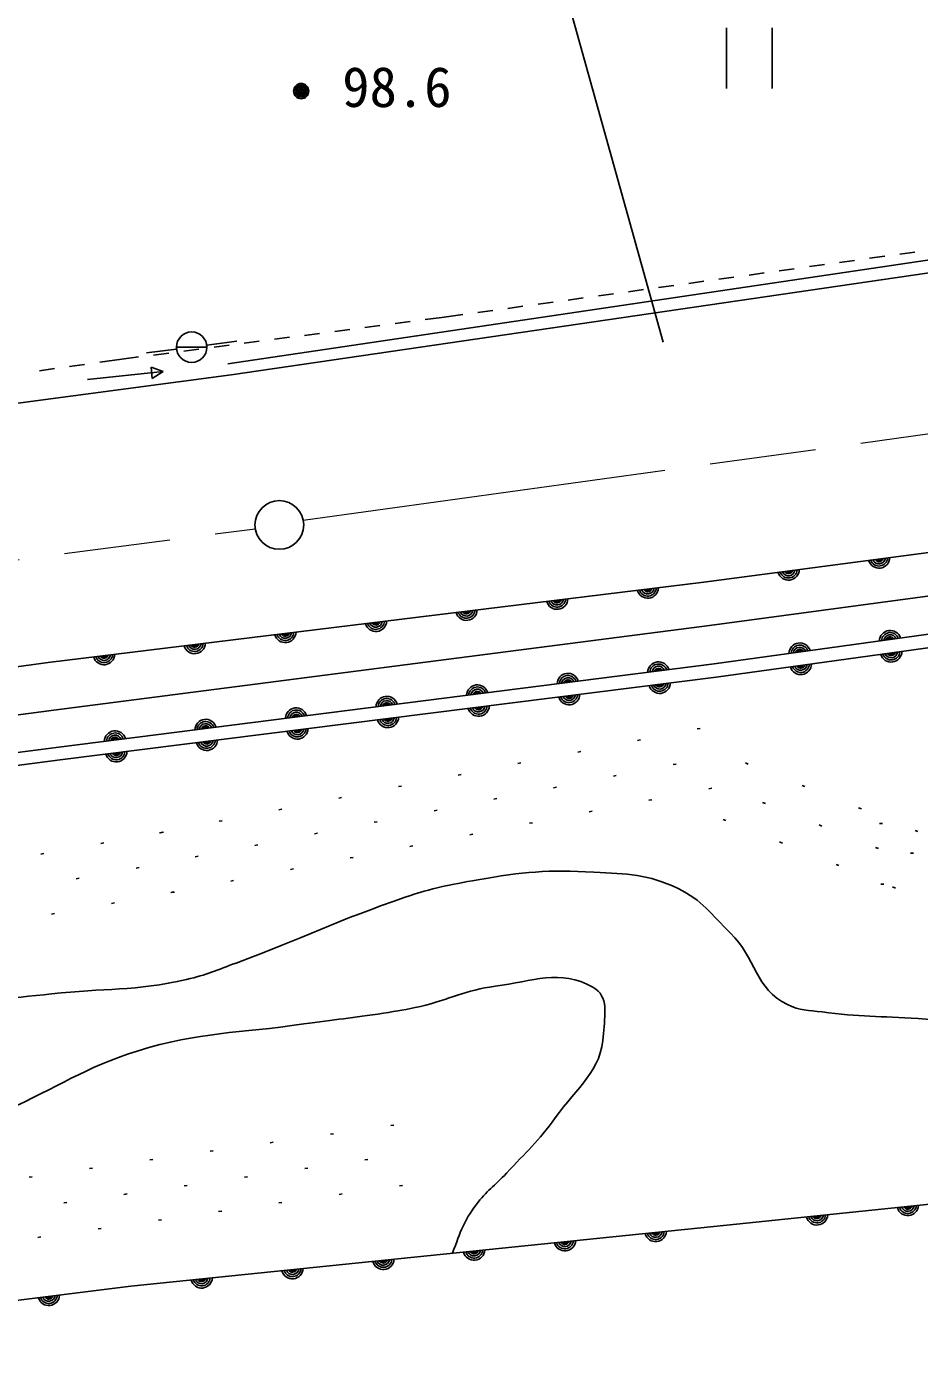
# Model space of a CAD drawing. Units: millimetres, scale not verified. Extents: x 40000 to 680000, y 20000 to 380000.
# Drawn here: x 258840 to 288164, y 268098 to 312210 of the extents above; entities that cross this region are included whole.
import ezdxf
from ezdxf.enums import TextEntityAlignment as Align

# ---------------------------------------------------------------- set-up
doc = ezdxf.new("R2010")
doc.units = ezdxf.units.MM
doc.header["$LTSCALE"] = 1000
doc.linetypes.add('CHAIN', pattern=[18.5, 12, -1.5, 3.5, -1.5])
for name, color, linetype, lineweight in [('M-BGD', 7, 'Continuous', 25), ('M-BGD-EXST', 7, 'Continuous', 25), ('M-BMK', 2, 'CHAIN', 13), ('M-BMK-SRVR', 3, 'Continuous', 25), ('M-STR-STRC', 7, 'Continuous', 25)]:
    doc.layers.add(name, color=color, linetype=linetype, lineweight=lineweight)
doc.styles.add('ＭＳ ゴシック', font='')
doc.styles.get('ＭＳ ゴシック').set_extended_font_data('MS Gothic')

msp = doc.modelspace()

# ---------------------------------------------------------------- linework, layer by layer
at = {"layer": 'M-BGD'}
for p, q in [((281829, 312180), (281829, 310180)), ((283329, 312180), (283329, 310180)), ((284555, 304329), (285050, 304398)), ((285545, 304466), (286041, 304535)), ((286536, 304604), (287031, 304672)), ((287526, 304741), (288022, 304809)), ((281583, 303918), (282078, 303987)), ((282574, 304055), (283069, 304124)), ((283564, 304192), (284059, 304261)), ((278611, 303507), (279107, 303576)), ((279602, 303644), (280097, 303713)), ((280592, 303781), (281088, 303850)), ((275640, 303096), (276135, 303165)), ((276630, 303233), (277125, 303302)), ((277621, 303370), (278116, 303439)), ((271933, 302588), (272482, 302659)), ((272482, 302659), (273163, 302753)), ((273659, 302822), (274154, 302890)), ((274649, 302959), (275144, 303027)), ((268958, 302201), (269454, 302265)), ((269949, 302330), (270445, 302394)), ((270941, 302459), (271437, 302523)), ((264991, 301684), (265487, 301749)), ((265983, 301813), (266479, 301878)), ((266974, 301942), (267470, 302007)), ((267966, 302071), (268462, 302136)), ((261235, 301188), (261963, 301290)), ((261963, 301290), (262512, 301362)), ((263008, 301426), (263504, 301491)), ((264000, 301555), (264495, 301620)), ((259255, 300910), (259750, 300980)), ((260245, 301049), (260740, 301119)), ((260830, 300626), (263317, 300882)), ((262925, 301030), (263317, 300882)), ((262963, 300657), (262925, 301030)), ((263317, 300882), (262963, 300657)), ((280968, 289156), (280870, 289137)), ((279004, 288777), (278906, 288758)), ((277041, 288398), (276943, 288379)), ((273113, 287639), (273015, 287621)), ((275077, 288019), (274979, 288000)), ((280176, 287985), (280078, 287966)), ((282550, 287985), (282457, 288022)), ((271150, 287260), (271051, 287241)), ((276248, 287226), (276150, 287207)), ((278212, 287605), (278114, 287587)), ((281347, 287192), (281249, 287173)), ((284409, 287246), (284316, 287283)), ((269186, 286881), (269088, 286862)), ((274285, 286847), (274187, 286828)), ((279384, 286813), (279285, 286794)), ((267222, 286502), (267124, 286483)), ((272321, 286468), (272223, 286449)), ((277420, 286434), (277322, 286415)), ((283110, 286686), (283017, 286723)), ((286267, 286507), (286174, 286544)), ((265258, 286123), (265160, 286104)), ((270357, 286089), (270259, 286070)), ((275456, 286055), (275358, 286036)), ((281811, 286127), (281718, 286164)), ((284968, 285947), (284875, 285984)), ((286959, 286032), (286859, 286030)), ((263295, 285744), (263196, 285725)), ((263335, 285745), (263237, 285727)), ((268394, 285710), (268295, 285691)), ((273492, 285676), (273394, 285657)), ((283670, 285388), (283577, 285425)), ((288125, 285768), (288033, 285805)), ((259398, 285039), (259300, 285022)), ((261367, 285392), (261268, 285374)), ((266430, 285331), (266332, 285312)), ((271529, 285297), (271430, 285278)), ((286827, 285208), (286734, 285245)), ((287981, 285055), (287881, 285053)), ((262527, 284584), (262429, 284566)), ((264466, 284952), (264368, 284933)), ((267601, 284538), (267503, 284519)), ((269565, 284917), (269467, 284899)), ((285528, 284649), (285435, 284686)), ((260559, 284231), (260460, 284214)), ((265637, 284159), (265539, 284140)), ((263674, 283780), (263576, 283761)), ((263688, 283776), (263590, 283758)), ((287004, 284033), (286904, 284031)), ((287386, 283909), (287293, 283946)), ((261719, 283423), (261621, 283406)), ((259751, 283071), (259652, 283053)), ((268920, 275836), (268821, 275821)), ((270900, 276118), (270801, 276104)), ((264960, 275271), (264861, 275257)), ((266940, 275553), (266841, 275539)), ((262980, 274988), (262881, 274974)), ((270051, 274987), (269952, 274973)), ((259020, 274423), (258921, 274409)), ((261000, 274706), (260901, 274692)), ((266092, 274422), (265993, 274408)), ((268071, 274704), (267972, 274690)), ((264112, 274139), (264013, 274125)), ((271183, 274138), (271084, 274124)), ((260152, 273575), (260053, 273560)), ((262132, 273857), (262033, 273843)), ((267223, 273573), (267124, 273559)), ((269203, 273856), (269104, 273841)), ((265243, 273291), (265144, 273277)), ((261283, 272726), (261184, 272712)), ((263263, 273008), (263164, 272994)), ((259303, 272443), (259204, 272429))]:
    msp.add_line(p, q, dxfattribs=at)
for points in [[(298424, 310443), (292501, 305147), (265441, 301138)], [(69041, 280892), (87342, 280414), (103187, 280640), (114243, 281180), (127004, 282579), (140842, 284505), (164889, 287732), (186528, 290456), (220128, 294668), (234720, 296678), (265555, 300778), (293135, 304804), (294558, 304882), (300363, 309352)], [(117578, 272226), (118245, 272608), (127470, 274766), (132562, 275442), (151954, 277718), (176690, 280619), (228790, 287152), (245932, 289463), (259541, 291321), (281091, 293958), (304508, 297055)], [(116935, 271079), (118774, 271262), (127799, 272784), (132791, 273485), (152130, 276008), (176882, 279246), (228959, 285814), (246128, 287964), (259731, 289751), (281271, 292539), (307004, 295998)], [(304862, 294520), (281432, 291275), (259892, 288542), (246295, 286783), (229103, 284575), (156169, 275062)], [(156263, 274403), (229185, 284111), (246355, 286345), (259936, 288122), (281488, 290836), (304900, 294078)], [(66281, 243329), (106975, 249179), (130428, 252459), (158767, 256765), (188475, 260864), (224912, 265914), (241988, 268291), (262259, 270825), (281840, 272827), (302703, 274986)]]:
    msp.add_lwpolyline(points, dxfattribs=at)
for radius in [250, 204, 159, 114, 68.2, 22.7]:
    msp.add_circle((267854, 310099), radius, dxfattribs=at)
for centre, radius, start, end in [((286844, 294774), 354, 196.33, 358.7352), ((286844, 294774), 283, 198.5541, 356.5112), ((286844, 294774), 212, 202.3004, 352.7649), ((286844, 294774), 142, 210.0121, 345.0531), ((286844, 294774), 100, 220.3298, 334.7355), ((283870, 294381), 354, 196.33, 358.7352), ((283870, 294381), 283, 198.5541, 356.5112), ((283870, 294381), 212, 202.3004, 352.7649), ((283870, 294381), 142, 210.0121, 345.0531), ((283870, 294381), 100, 220.3298, 334.7355), ((276265, 293422), 354, 195.7763, 358.1815), ((276265, 293422), 283, 198.0004, 355.9575), ((276265, 293422), 212, 201.7467, 352.2111), ((276265, 293422), 142, 209.4584, 344.4994), ((276265, 293422), 100, 219.7761, 334.1818), ((279243, 293787), 354, 195.7763, 358.1815), ((279243, 293787), 283, 198.0004, 355.9575), ((279243, 293787), 212, 201.7467, 352.2111), ((279243, 293787), 142, 209.4584, 344.4994), ((279243, 293787), 100, 219.7761, 334.1818), ((273287, 293058), 354, 195.7763, 358.1815), ((273287, 293058), 283, 198.0004, 355.9575), ((273287, 293058), 212, 201.7467, 352.2111), ((273287, 293058), 142, 209.4584, 344.4994), ((273287, 293058), 100, 219.7761, 334.1818), ((270309, 292693), 354, 195.7763, 358.1815), ((270309, 292693), 283, 198.0004, 355.9575), ((270309, 292693), 212, 201.7467, 352.2111), ((270309, 292693), 142, 209.4584, 344.4994), ((270309, 292693), 100, 219.7761, 334.1818), ((267332, 292329), 354, 195.7763, 358.1815), ((267332, 292329), 283, 198.0004, 355.9575), ((267332, 292329), 212, 201.7467, 352.2111), ((267332, 292329), 142, 209.4584, 344.4994), ((267332, 292329), 100, 219.7761, 334.1818), ((287211, 292021), 354, 16.6815, 179.0867), ((287211, 292021), 283, 18.9055, 176.8626), ((287211, 292021), 212, 22.6519, 173.1163), ((287211, 292021), 142, 30.3636, 165.4046), ((287211, 292021), 100, 40.6813, 155.0869), ((261376, 291600), 354, 195.7763, 358.1815), ((261376, 291600), 283, 198.0004, 355.9575), ((264354, 291964), 354, 195.7763, 358.1815), ((264354, 291964), 283, 198.0004, 355.9575), ((264354, 291964), 212, 201.7467, 352.2111), ((264354, 291964), 142, 209.4584, 344.4994), ((264354, 291964), 100, 219.7761, 334.1818), ((284240, 291609), 354, 16.6815, 179.0867), ((284240, 291609), 283, 18.9055, 176.8626), ((284240, 291609), 212, 22.6519, 173.1163), ((284240, 291609), 142, 30.3636, 165.4046), ((284240, 291609), 100, 40.6813, 155.0869), ((287243, 291688), 354, 196.6812, 359.0863), ((287243, 291688), 283, 198.9052, 356.8623), ((287243, 291688), 212, 202.6515, 353.116), ((287243, 291688), 142, 210.3633, 345.4043), ((287243, 291688), 100, 220.6809, 335.0866), ((261376, 291600), 212, 201.7467, 352.2111), ((261376, 291600), 142, 209.4584, 344.4994), ((261376, 291600), 100, 219.7761, 334.1818), ((279597, 290988), 354, 16.0271, 178.4323), ((279597, 290988), 283, 18.2512, 176.2083), ((279597, 290988), 212, 21.9975, 172.462), ((284272, 291277), 354, 196.6812, 359.0863), ((284272, 291277), 283, 198.9052, 356.8623), ((284272, 291277), 212, 202.6515, 353.116), ((284272, 291277), 142, 210.3633, 345.4043), ((284272, 291277), 100, 220.6809, 335.0866), ((276621, 290610), 354, 16.0271, 178.4323), ((276621, 290610), 283, 18.2512, 176.2083), ((276621, 290610), 212, 21.9975, 172.462), ((276621, 290610), 142, 29.7093, 164.7502), ((276621, 290610), 100, 40.0269, 154.4326), ((279597, 290988), 142, 29.7093, 164.7502), ((279597, 290988), 100, 40.0269, 154.4326), ((273645, 290233), 354, 16.0271, 178.4323), ((273645, 290233), 283, 18.2512, 176.2083), ((273645, 290233), 212, 21.9975, 172.462), ((273645, 290233), 142, 29.7093, 164.7502), ((273645, 290233), 100, 40.0269, 154.4326), ((276658, 290283), 354, 195.9764, 358.3815), ((276658, 290283), 283, 198.2004, 356.1575), ((276658, 290283), 212, 201.9467, 352.4112), ((279635, 290658), 354, 195.9764, 358.3815), ((279635, 290658), 283, 198.2004, 356.1575), ((279635, 290658), 212, 201.9467, 352.4112), ((279635, 290658), 142, 209.6584, 344.6994), ((279635, 290658), 100, 219.9761, 334.3818), ((267693, 289477), 354, 16.0271, 178.4323), ((270669, 289855), 354, 16.0271, 178.4323), ((270669, 289855), 283, 18.2512, 176.2083), ((270669, 289855), 212, 21.9975, 172.462), ((270669, 289855), 142, 29.7093, 164.7502), ((270669, 289855), 100, 40.0269, 154.4326), ((273682, 289908), 354, 195.9764, 358.3815), ((273682, 289908), 283, 198.2004, 356.1575), ((273682, 289908), 212, 201.9467, 352.4112), ((273682, 289908), 142, 209.6584, 344.6994), ((273682, 289908), 100, 219.9761, 334.3818), ((276658, 290283), 142, 209.6584, 344.6994), ((276658, 290283), 100, 219.9761, 334.3818), ((264717, 289100), 354, 16.0271, 178.4323), ((264717, 289100), 283, 18.2512, 176.2083), ((267693, 289477), 283, 18.2512, 176.2083), ((267693, 289477), 212, 21.9975, 172.462), ((267693, 289477), 142, 29.7093, 164.7502), ((267693, 289477), 100, 40.0269, 154.4326), ((270705, 289533), 354, 195.9764, 358.3815), ((270705, 289533), 283, 198.2004, 356.1575), ((270705, 289533), 212, 201.9467, 352.4112), ((270705, 289533), 142, 209.6584, 344.6994), ((270705, 289533), 100, 219.9761, 334.3818), ((261740, 288722), 354, 16.0271, 178.4323), ((261740, 288722), 283, 18.2512, 176.2083), ((261740, 288722), 212, 21.9975, 172.462), ((264717, 289100), 212, 21.9975, 172.462), ((264717, 289100), 142, 29.7093, 164.7502), ((264717, 289100), 100, 40.0269, 154.4326), ((267729, 289158), 354, 195.9764, 358.3815), ((267729, 289158), 283, 198.2004, 356.1575), ((267729, 289158), 212, 201.9467, 352.4112), ((267729, 289158), 142, 209.6584, 344.6994), ((267729, 289158), 100, 219.9761, 334.3818), ((261740, 288722), 142, 29.7093, 164.7502), ((261740, 288722), 100, 40.0269, 154.4326), ((264752, 288783), 354, 195.9764, 358.3815), ((264752, 288783), 283, 198.2004, 356.1575), ((264752, 288783), 212, 201.9467, 352.4112), ((264752, 288783), 142, 209.6584, 344.6994), ((264752, 288783), 100, 219.9761, 334.3818), ((261776, 288408), 354, 195.9764, 358.3815), ((261776, 288408), 283, 198.2004, 356.1575), ((261776, 288408), 212, 201.9467, 352.4112), ((261776, 288408), 142, 209.6584, 344.6994), ((261776, 288408), 100, 219.9761, 334.3818), ((284806, 273188), 354, 194.7071, 357.1123), ((284806, 273188), 283, 196.9312, 354.8883), ((284806, 273188), 212, 200.6775, 351.1419), ((284806, 273188), 142, 208.3892, 343.4302), ((284806, 273188), 100, 218.7069, 333.1125), ((287790, 273497), 354, 194.7071, 357.1123), ((287790, 273497), 283, 196.9312, 354.8883), ((287790, 273497), 212, 200.6775, 351.1419), ((287790, 273497), 142, 208.3892, 343.4302), ((287790, 273497), 100, 218.7069, 333.1125), ((279505, 272642), 354, 194.6332, 357.0384), ((279505, 272642), 283, 196.8572, 354.8143), ((276521, 272337), 354, 194.6332, 357.0384), ((276521, 272337), 283, 196.8572, 354.8143), ((276521, 272337), 212, 200.6036, 351.068), ((276521, 272337), 142, 208.3153, 343.3563), ((276521, 272337), 100, 218.633, 333.0386), ((279505, 272642), 212, 200.6036, 351.068), ((279505, 272642), 142, 208.3153, 343.3563), ((279505, 272642), 100, 218.633, 333.0386), ((273536, 272032), 354, 194.6332, 357.0384), ((273536, 272032), 283, 196.8572, 354.8143), ((273536, 272032), 212, 200.6036, 351.068), ((273536, 272032), 142, 208.3153, 343.3563), ((273536, 272032), 100, 218.633, 333.0386), ((267567, 271422), 354, 194.6332, 357.0384), ((267567, 271422), 283, 196.8572, 354.8143), ((267567, 271422), 212, 200.6036, 351.068), ((267567, 271422), 142, 208.3153, 343.3563), ((267567, 271422), 100, 218.633, 333.0386), ((270552, 271727), 354, 194.6332, 357.0384), ((270552, 271727), 283, 196.8572, 354.8143), ((270552, 271727), 212, 200.6036, 351.068), ((270552, 271727), 142, 208.3153, 343.3563), ((270552, 271727), 100, 218.633, 333.0386), ((264583, 271117), 354, 194.6332, 357.0384), ((264583, 271117), 283, 196.8572, 354.8143), ((264583, 271117), 212, 200.6036, 351.068), ((264583, 271117), 142, 208.3153, 343.3563), ((264583, 271117), 100, 218.633, 333.0386), ((259559, 270542), 354, 195.9224, 358.3276), ((259559, 270542), 283, 198.1465, 356.1036), ((259559, 270542), 212, 201.8928, 352.3572), ((259559, 270542), 142, 209.6045, 344.6455), ((259559, 270542), 100, 219.9222, 334.3279)]:
    msp.add_arc(centre, radius, start, end, dxfattribs=at)
for points, knots in [([(300917, 293527), (301420, 293059), (301630, 292859), (301934, 292324), (302250, 291767), (302319, 291393), (302446, 290765), (302632, 289844), (302589, 289304), (302611, 288364), (302629, 287600), (302604, 287171), (302537, 286410), (302460, 285554), (302385, 285072), (302158, 284243), (302049, 283848), (301924, 283645), (301719, 283290), (301128, 282268), (300685, 281745), (299826, 280936), (299118, 280270), (298530, 280105), (297600, 279823), (296136, 279380), (295250, 279346), (293722, 279283), (291535, 279192), (290313, 279481), (288129, 279622), (286895, 279702), (286197, 279670), (284972, 279836), (284522, 279896), (284244, 279881), (283835, 280078), (282775, 280586), (282799, 281609), (281959, 282430), (281329, 283046), (281035, 283509), (280242, 283893), (279251, 284372), (278576, 284372), (277476, 284433), (275985, 284517), (275132, 284441), (273662, 284179), (272719, 284011), (272184, 283916), (271277, 283607), (269070, 282855), (267898, 282259), (265714, 281445), (265088, 281212), (264743, 281054), (264092, 280904), (262394, 280514), (261388, 280625), (259656, 280433), (256843, 280121), (255244, 280097), (252457, 279601), (251502, 279431), (250987, 279242), (250041, 279029), (249347, 278873), (248959, 278777), (248260, 278648), (246437, 278309), (245406, 277898), (243555, 278012), (242697, 278064), (242180, 278213), (241457, 278679), (240939, 279013), (240678, 279303), (240408, 279856), (239786, 281128), (240225, 282066), (240312, 283480), (240369, 284402), (240401, 284738), (240567, 285832)], [0, 0, 0, 0, 1, 1, 1, 2, 2, 2, 3, 3, 3, 4, 4, 4, 5, 5, 5, 6, 6, 6, 7, 7, 7, 8, 8, 8, 9, 9, 9, 10, 10, 10, 11, 11, 11, 12, 12, 12, 13, 13, 13, 14, 14, 14, 15, 15, 15, 16, 16, 16, 17, 17, 17, 18, 18, 18, 19, 19, 19, 20, 20, 20, 21, 21, 21, 22, 22, 22, 23, 23, 23, 24, 24, 24, 25, 25, 25, 26, 26, 26, 27, 27, 27, 28, 28, 28, 28]), ([(272827, 271905), (273102, 272647), (273193, 272945), (273606, 273503), (273940, 273955), (274222, 274126), (274603, 274539), (275244, 275235), (275656, 275587), (276205, 276358), (276927, 277374), (277732, 277880), (277794, 279124), (277825, 279735), (277978, 280351), (277445, 280650), (276350, 281263), (275478, 280840), (274234, 280682), (273247, 280557), (272743, 280245), (271774, 280021), (271303, 279913), (271035, 279873), (270559, 279797), (269539, 279634), (268961, 279593), (267939, 279442), (265798, 279127), (264537, 279195), (262471, 278552), (260714, 278005), (259862, 277355), (258179, 276613), (257054, 276117), (256459, 275742), (255286, 275373), (253611, 274846), (252587, 274882), (250837, 274734), (249686, 274637), (249026, 274909), (247879, 274769), (245971, 274536), (244707, 274814), (243046, 273847), (242401, 273472), (242063, 273138), (241711, 272480), (241386, 271873), (241527, 271419), (241465, 270733), (241378, 269755), (241411, 269392), (241461, 268218)], [0, 0, 0, 0, 1, 1, 1, 2, 2, 2, 3, 3, 3, 4, 4, 4, 5, 5, 5, 6, 6, 6, 7, 7, 7, 8, 8, 8, 9, 9, 9, 10, 10, 10, 11, 11, 11, 12, 12, 12, 13, 13, 13, 14, 14, 14, 15, 15, 15, 16, 16, 16, 17, 17, 17, 18, 18, 18, 18])]:
    msp.add_open_spline(points, degree=3, knots=knots, dxfattribs=at)
at = {"layer": 'M-BGD-EXST'}
for p, q in [((264752, 301750), (265743, 301884)), ((263760, 301622), (262768, 301500)), ((263757, 301682), (264757, 301682))]:
    msp.add_line(p, q, dxfattribs=at)
msp.add_circle((264257, 301682), 500, dxfattribs=at)
at = {"layer": 'M-BMK'}
for points in [[(267922, 296001), (303541, 300917), (326440, 304040), (345078, 306511)], [(169160, 283384), (228339, 290785), (266348, 295718)]]:
    msp.add_lwpolyline(points, dxfattribs=at)
at = {"layer": 'M-BMK-SRVR'}
msp.add_circle((267138, 295841), 800, dxfattribs=at)
at = {"layer": 'M-STR-STRC'}
msp.add_line((279747, 301845), (272164, 329076), dxfattribs=at)

# ---------------------------------------------------------------- texts
at = {"layer": 'M-BGD', "style": 'ＭＳ ゴシック'}
msp.add_text('98.6', height=1320, dxfattribs=at).set_placement((269205, 309180), align=Align.BOTTOM_LEFT)

doc.saveas('drawing.dxf')
